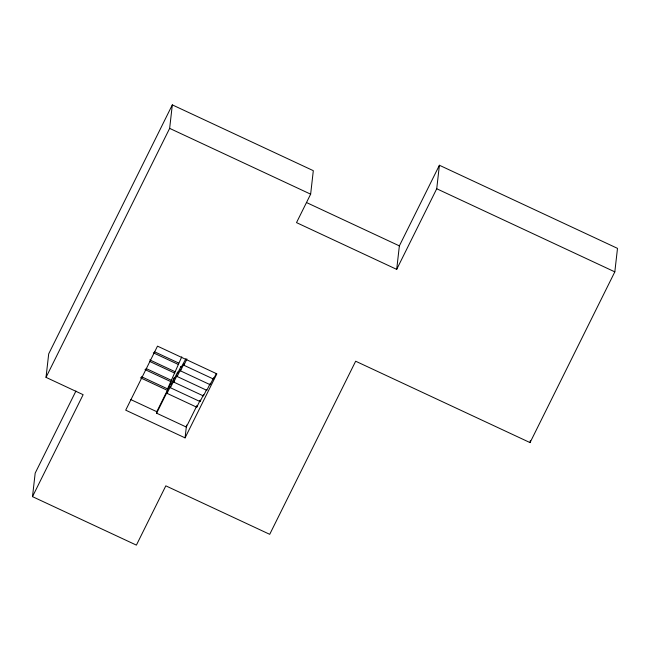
<?xml version="1.0" encoding="UTF-8"?>
<svg xmlns="http://www.w3.org/2000/svg" width="650" height="650" viewBox="0 0 650 650"><rect width="100%" height="100%" fill="white"/><g stroke="black" fill="none" stroke-linecap="round" stroke-linejoin="round"><path stroke-width="0.97" d="M32.5 496.641L83.127 394.68L46.02 377.366L48.701 353.86L172.323 104.878L313.316 170.674L310.643 194.171L296.514 222.625L396.695 269.376L436.727 188.752L439.4 165.254L617.5 248.365L614.819 271.863L530.051 442.601L355.664 361.221L269.717 534.324L165.823 485.843L136.394 545.122L32.5 496.641L35.181 473.143L75.944 391.032M46.02 377.366L169.65 128.375L172.323 104.878M156.626 413.197L167.221 391.861L167.05 393.348L196.731 407.201L196.901 405.714L186.306 427.05L156.626 413.197L156.853 411.214M181.756 356.834L167.562 388.871L167.391 390.366L140.408 377.772M203.629 394.469L200.094 401.578L170.414 387.733L170.584 386.238L167.05 393.348M206.546 389.732L203.458 395.956L173.769 382.111L173.94 380.616L170.414 387.733M209.909 384.109L206.822 390.341L177.133 376.488L177.304 374.993L173.769 382.111M213.273 378.487L210.178 384.719L180.497 370.866L180.668 369.371L177.133 376.488M216.19 373.758L213.541 379.096L183.861 365.243L184.031 363.748L180.497 370.866M185.071 437.872L216.864 373.848L157.495 346.141L125.71 410.166L185.071 437.872L186.534 425.059M200.094 401.578L200.265 400.091L196.731 407.201M210.178 384.719L210.348 383.224M213.541 379.096L213.712 377.601M396.695 269.376L399.368 245.879L439.4 165.254M530.051 442.601L530.278 440.643M185.965 358.702L180.838 367.876L181.009 366.389L177.474 373.498L177.645 372.011L174.111 379.121L174.281 377.634L170.755 384.743L170.918 383.256L156.796 411.71L130.707 399.539M183.861 365.243L186.948 359.019M436.727 188.752L614.819 271.863M169.65 128.375L310.643 194.171M306.54 202.556L399.368 245.879M154.383 351.723L178.669 363.058M153.311 352.796L178.498 364.553M149.776 359.913L174.964 371.662M149.606 361.4L174.793 373.157M146.079 368.517L171.259 380.266M145.007 369.59L171.088 381.761M141.472 376.699L167.562 388.871"/></g></svg>
